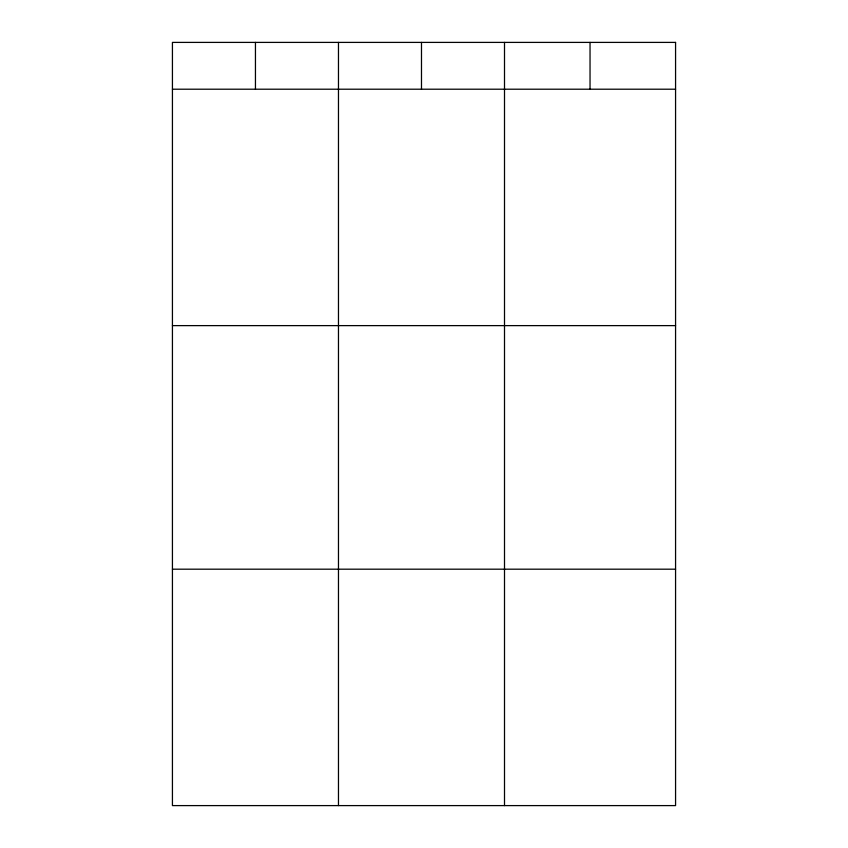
<?xml version="1.0" encoding="UTF-8"?>
<svg xmlns="http://www.w3.org/2000/svg" width="848" height="848" viewBox="0 0 848 848"><rect width="100%" height="100%" fill="white"/><g stroke="black" fill="none" stroke-linecap="round" stroke-linejoin="round"><path stroke-width="1.27" d="M172.43 89.21L675.57 89.21M172.43 325.621L675.57 325.621M172.43 569.188L675.57 569.188M590.038 42.4L590.038 89.21M504.507 42.4L504.507 805.6M421.488 42.4L421.488 89.21M338.469 42.4L338.469 805.6M255.449 42.4L255.449 89.21M675.57 42.4L172.43 42.4L172.43 805.6L675.57 805.6L675.57 42.4"/></g></svg>
